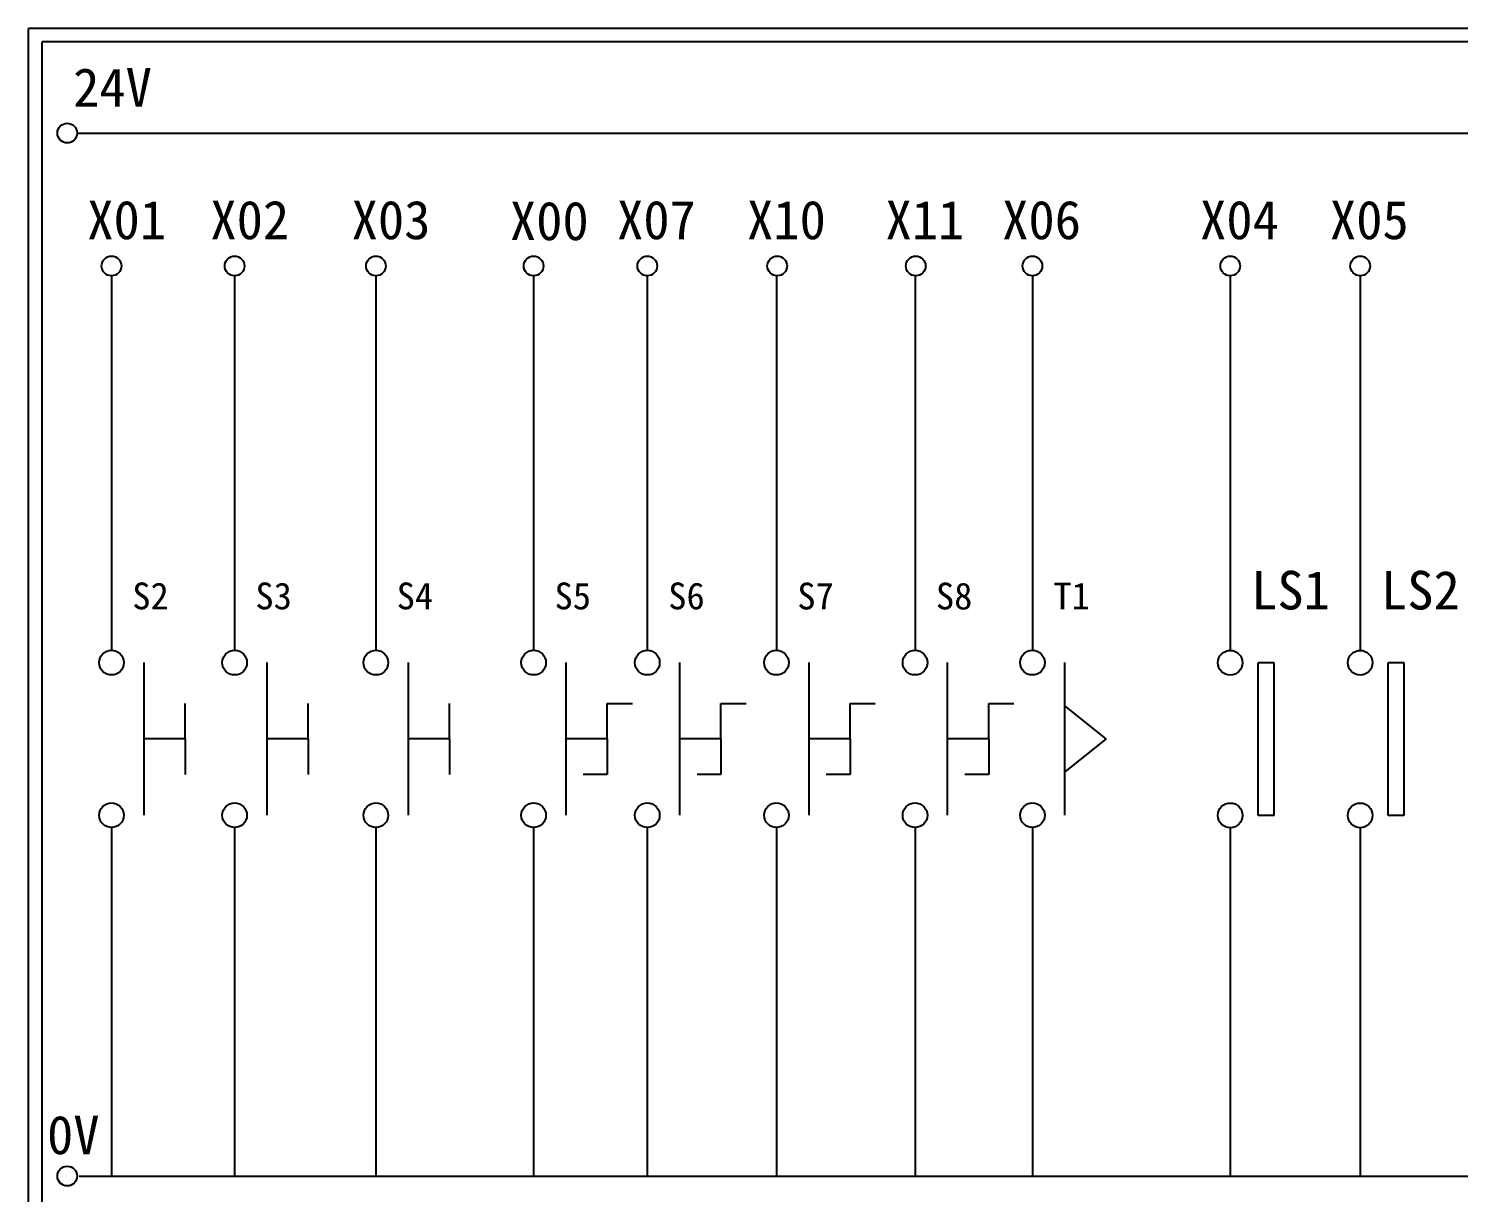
# Model space of a CAD drawing. Extents: x 325 to 612, y 3 to 207.
# Drawn here: x 325.3 to 458.6, y 98.4 to 207 of the extents above; entities that cross this region are included whole.
import ezdxf

# ---------------------------------------------------------------- set-up
doc = ezdxf.new("R2010")
doc.units = 0
doc.layers.get('0').update_dxf_attribs({"linetype": 'CONTINUOUS'})
doc.layers.add('圖框層', color=7, linetype='CONTINUOUS')
doc.layers.add('標尺寸層', color=3, linetype='CONTINUOUS')
doc.styles.add('STSL', font='KAIU.TTF')

msp = doc.modelspace()

# ---------------------------------------------------------------- linework, layer by layer
for p, q in [((441.47, 147.83), (439.97, 147.83)), ((453.59, 147.83), (452.08, 147.83)), ((339.92, 140.73), (339.92, 144.04)), ((351.4, 140.73), (351.4, 144.04)), ((364.57, 140.73), (364.57, 144.04)), ((379.28, 140.73), (379.28, 144.04)), ((339.92, 140.73), (339.92, 137.42)), ((351.4, 140.73), (351.4, 137.42)), ((364.57, 140.73), (364.57, 137.42)), ((379.28, 140.73), (379.28, 137.42)), ((441.47, 133.6), (439.97, 133.6)), ((453.59, 133.6), (452.08, 133.6))]:
    msp.add_line(p, q)
at = {"color": 7}
for p, q in [((389.88, 140.73), (389.88, 144.04)), ((401.92, 140.72), (401.92, 144.03)), ((414.84, 140.72), (414.84, 144.03)), ((389.88, 140.73), (389.88, 137.42)), ((401.92, 140.72), (401.92, 137.41)), ((414.84, 140.72), (414.84, 137.41))]:
    msp.add_line(p, q, dxfattribs=at)
at = {"layer": '圖框層', "color": 7}
for p, q in [((612.32, 206.97), (325.32, 206.97)), ((325.32, 3), (325.32, 206.97)), ((611.07, 205.72), (326.57, 205.72)), ((326.57, 4.25), (326.57, 205.72))]:
    msp.add_line(p, q, dxfattribs=at)
at = {"layer": '標尺寸層', "color": 7}
for p, q in [((329.84, 197.22), (607.44, 197.22)), ((333.05, 183.91), (333.05, 148.99)), ((344.53, 183.91), (344.53, 148.99)), ((357.7, 183.91), (357.7, 148.99)), ((372.41, 183.91), (372.41, 148.99)), ((383.01, 183.91), (383.01, 148.99)), ((395.05, 183.91), (395.05, 148.99)), ((407.97, 183.91), (407.97, 148.99)), ((418.92, 183.91), (418.92, 148.99)), ((437.36, 183.91), (437.36, 148.99)), ((449.48, 183.91), (449.48, 148.99)), ((336.05, 147.84), (336.05, 133.61)), ((347.53, 147.84), (347.53, 133.61)), ((360.7, 147.84), (360.7, 133.61)), ((375.41, 147.84), (375.41, 133.61)), ((386.01, 147.84), (386.01, 133.61)), ((398.06, 147.84), (398.06, 133.61)), ((410.97, 147.84), (410.97, 133.61)), ((421.92, 147.84), (421.92, 133.61)), ((439.97, 133.6), (439.97, 147.83)), ((441.47, 133.6), (441.47, 147.83)), ((452.08, 133.6), (452.08, 147.83)), ((453.59, 133.6), (453.59, 147.83)), ((379.28, 144.04), (381.62, 144.04)), ((389.88, 144.04), (392.22, 144.04)), ((401.92, 144.03), (404.26, 144.03)), ((414.84, 144.03), (417.18, 144.03)), ((425.79, 140.73), (421.94, 143.8)), ((339.92, 140.73), (336.05, 140.73)), ((351.4, 140.73), (347.53, 140.73)), ((364.57, 140.73), (360.7, 140.73)), ((379.28, 140.73), (375.41, 140.73)), ((389.88, 140.73), (386.01, 140.73)), ((401.92, 140.72), (398.06, 140.72)), ((414.84, 140.72), (410.97, 140.72)), ((425.79, 140.73), (421.94, 137.65)), ((379.28, 137.42), (377.04, 137.42)), ((389.88, 137.42), (387.65, 137.42)), ((401.92, 137.41), (399.69, 137.41)), ((414.84, 137.41), (412.61, 137.41)), ((333.05, 132.46), (333.05, 99.96)), ((344.53, 132.46), (344.53, 99.96)), ((357.7, 132.46), (357.7, 99.96)), ((372.41, 132.46), (372.41, 99.96)), ((383.01, 132.46), (383.01, 99.96)), ((395.05, 132.46), (395.05, 99.95)), ((407.97, 132.46), (407.97, 99.95)), ((418.92, 132.46), (418.92, 99.96)), ((437.36, 132.46), (437.36, 99.96)), ((437.36, 132.45), (437.36, 99.96)), ((449.48, 132.46), (449.48, 99.96)), ((449.48, 132.45), (449.48, 99.96)), ((330.05, 99.96), (607.92, 99.96))]:
    msp.add_line(p, q, dxfattribs=at)
for centre, radius in [((328.92, 197.22), 0.92), ((333.05, 184.83), 0.92), ((344.53, 184.83), 0.92), ((357.7, 184.83), 0.92), ((357.7, 184.83), 0.92), ((372.41, 184.83), 0.92), ((383.01, 184.83), 0.92), ((395.12, 184.83), 0.92), ((408.04, 184.83), 0.92), ((418.92, 184.83), 0.92), ((437.36, 184.83), 0.92), ((449.48, 184.83), 0.92), ((333.05, 147.84), 1.15), ((344.53, 147.84), 1.15), ((357.7, 147.84), 1.15), ((372.41, 147.84), 1.15), ((383.01, 147.84), 1.15), ((395.05, 147.84), 1.15), ((407.97, 147.84), 1.15), ((418.92, 147.84), 1.15), ((437.36, 147.83), 1.15), ((449.48, 147.83), 1.15), ((333.05, 133.61), 1.15), ((344.53, 133.61), 1.15), ((357.7, 133.61), 1.15), ((372.41, 133.61), 1.15), ((383.01, 133.61), 1.15), ((395.05, 133.61), 1.15), ((407.97, 133.61), 1.15), ((418.92, 133.61), 1.15), ((437.36, 133.6), 1.15), ((449.48, 133.6), 1.15), ((328.92, 99.96), 0.92)]:
    msp.add_circle(centre, radius, dxfattribs=at)

# ---------------------------------------------------------------- texts
at = {"layer": '圖框層', "color": 4, "style": 'STSL'}
for s, height, p in [('24V', 3.6, (329.47, 199.68)), ('X01', 3.6, (330.79, 187.33)), ('X02', 3.6, (342.27, 187.33)), ('X03', 3.6, (355.44, 187.33)), ('X00', 3.6, (370.2, 187.24)), ('X07', 3.6, (380.19, 187.33)), ('X10', 3.6, (392.31, 187.33)), ('X11', 3.6, (405.22, 187.33)), ('X06', 3.6, (416.1, 187.33)), ('X04', 3.6, (434.55, 187.33)), ('X05', 3.6, (446.66, 187.33)), ('LS1', 3.6, (439.31, 152.8)), ('LS2', 3.6, (451.42, 152.8)), ('S2', 2.5, (334.99, 152.81)), ('S3', 2.5, (346.47, 152.81)), ('S4', 2.5, (359.64, 152.81)), ('S5', 2.5, (374.36, 152.81)), ('S6', 2.5, (384.96, 152.81)), ('S7', 2.5, (397, 152.8)), ('S8', 2.5, (409.92, 152.8)), ('T1', 2.5, (420.87, 152.81)), ('0V', 3.6, (327.04, 102))]:
    msp.add_text(s, height=height, dxfattribs=at).set_placement(p)

doc.saveas('drawing.dxf')
